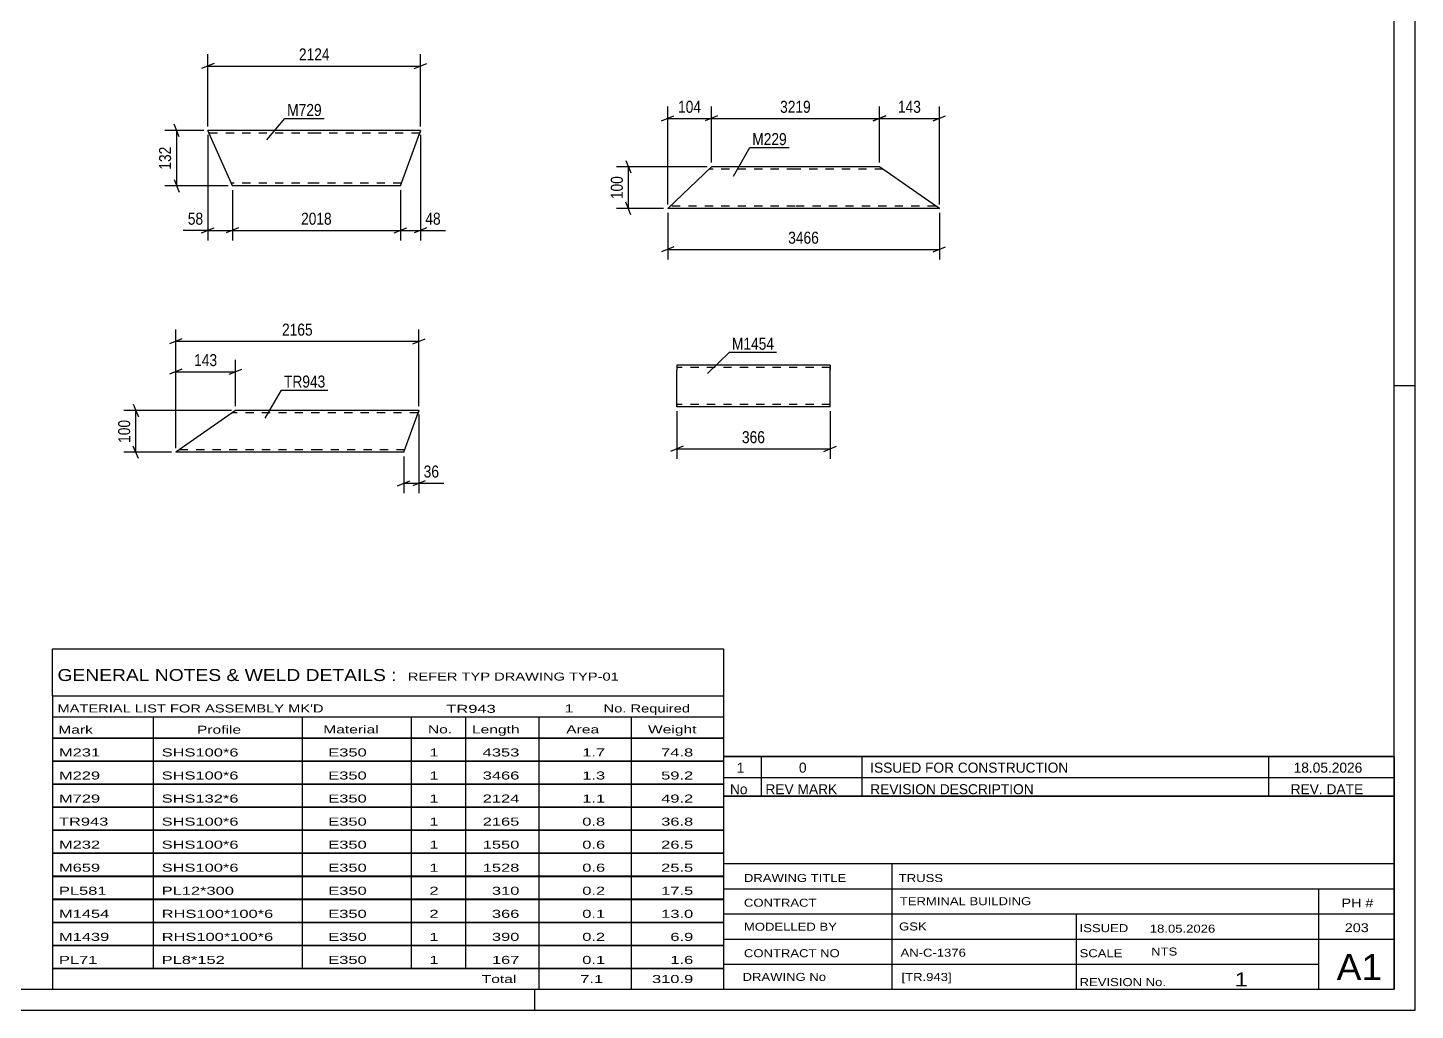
# Model space of a CAD drawing. Header units: millimetres. Extents: x 0 to 594, y 0 to 420.
# Drawn here: x 263.1 to 594, y 0 to 234.4 of the extents above; entities that cross this region are included whole.
import ezdxf

# ---------------------------------------------------------------- set-up
doc = ezdxf.new("R2010")
doc.units = ezdxf.units.MM
doc.linetypes.add('DXK_LINE_DOT2', pattern=[3.9198, 1.9599, -1.9599])
doc.styles.add('Arial Narrow', font='ARIALN.TTF', dxfattribs={"height": 0.2})

# ---------------------------------------------------------------- blocks, each defined once
blk = doc.blocks.new('Unknown-283049540-1163')
at = {"color": 5, "linetype": 'Continuous'}
for p, q in [((594, 0), (594, 420)), ((589, 5), (589, 415)), ((594, 149), (589, 149)), ((5, 5), (589, 5)), ((384, 0), (384, 5)), ((0, 0), (594, 0))]:
    blk.add_line(p, q, dxfattribs=at)
blk = doc.blocks.new('Part-283049540-16086 - 16085')
at = {"color": 2, "linetype": 'Continuous'}
for p, q in [((331.86, 209.91), (306.02, 209.91)), ((311.86, 196.71), (306.02, 209.91)), ((356.76, 209.91), (331.96, 209.91)), ((351.96, 196.71), (356.33, 208.71)), ((356.73, 209.82), (356.33, 208.71)), ((356.76, 209.91), (356.73, 209.82)), ((331.86, 196.71), (311.86, 196.71)), ((351.96, 196.71), (331.96, 196.71))]:
    blk.add_line(p, q, dxfattribs=at)
at = {"color": 7, "linetype": 'DXK_LINE_DOT2'}
for p, q in [((331.86, 209.31), (306.29, 209.31)), ((356.55, 209.31), (331.96, 209.31)), ((356.33, 208.71), (356.64, 209.56)), ((331.86, 197.31), (311.59, 197.31)), ((311.7, 197.06), (311.86, 196.71)), ((352.18, 197.31), (331.96, 197.31)), ((351.99, 196.8), (351.96, 196.71))]:
    blk.add_line(p, q, dxfattribs=at)
blk = doc.blocks.new('Part-283049540-15437 - 15436')
at = {"color": 2, "linetype": 'Continuous'}
for p, q in [((417.85, 153.96), (417.85, 152.76)), ((454.45, 153.96), (417.85, 153.96)), ((417.85, 144.7), (417.85, 152.76)), ((454.45, 153.96), (454.45, 153.87)), ((454.45, 153.87), (454.45, 152.76)), ((454.45, 143.96), (454.45, 152.76)), ((417.85, 144.05), (417.85, 144.7)), ((417.85, 143.96), (417.85, 144.05)), ((454.45, 143.96), (417.85, 143.96))]:
    blk.add_line(p, q, dxfattribs=at)
at = {"color": 7, "linetype": 'DXK_LINE_DOT2'}
for p, q in [((454.45, 153.36), (417.85, 153.36)), ((454.45, 152.76), (454.45, 153.61)), ((417.85, 144.7), (417.85, 144.31)), ((417.85, 144.56), (417.85, 144.61)), ((454.45, 144.56), (417.85, 144.56)), ((417.85, 143.96), (417.85, 143.96)), ((454.45, 144.56), (454.45, 144.61))]:
    blk.add_line(p, q, dxfattribs=at)
blk = doc.blocks.new('Part-283049540-16070 - 16069')
at = {"color": 2, "linetype": 'Continuous'}
for p, q in [((426.11, 201.28), (415.7, 191.28)), ((446.11, 201.28), (426.11, 201.28)), ((466.21, 201.28), (446.21, 201.28)), ((478.78, 192.48), (466.21, 201.28)), ((480.49, 191.28), (478.78, 192.48)), ((446.11, 191.28), (415.7, 191.28)), ((480.49, 191.28), (446.21, 191.28))]:
    blk.add_line(p, q, dxfattribs=at)
at = {"color": 7, "linetype": 'DXK_LINE_DOT2'}
for p, q in [((446.11, 200.68), (425.49, 200.68)), ((467.07, 200.68), (446.21, 200.68)), ((446.11, 191.88), (416.33, 191.88)), ((479.64, 191.88), (446.21, 191.88)), ((479.99, 191.64), (480.49, 191.28))]:
    blk.add_line(p, q, dxfattribs=at)
blk = doc.blocks.new('Part-283049540-16054 - 16053')
at = {"color": 2, "linetype": 'Continuous'}
for p, q in [((312.63, 143.13), (298.35, 133.13)), ((332.63, 143.13), (312.63, 143.13)), ((356.37, 143.13), (332.73, 143.13)), ((356.34, 143.04), (355.94, 141.93)), ((356.37, 143.13), (356.34, 143.04)), ((352.73, 133.13), (355.94, 141.93)), ((332.63, 133.13), (298.35, 133.13)), ((352.73, 133.13), (332.73, 133.13))]:
    blk.add_line(p, q, dxfattribs=at)
at = {"color": 7, "linetype": 'DXK_LINE_DOT2'}
for p, q in [((332.63, 142.53), (311.78, 142.53)), ((356.16, 142.53), (332.73, 142.53)), ((355.94, 141.93), (356.25, 142.77)), ((332.63, 133.73), (299.21, 133.73)), ((352.95, 133.73), (332.73, 133.73)), ((352.77, 133.22), (352.73, 133.13))]:
    blk.add_line(p, q, dxfattribs=at)
blk = doc.blocks.new('StraightDimension-283049540-16405 - 16085')
at = {"color": 7, "linetype": 'Continuous'}
for p, q in [((305.02, 209.91), (295.74, 209.91)), ((299.19, 208.41), (297.99, 211.41)), ((298.59, 196.71), (298.59, 209.91)), ((310.86, 196.71), (295.74, 196.71)), ((297.99, 198.21), (299.19, 195.21))]:
    blk.add_line(p, q, dxfattribs=at)
at = {"color": 0}
blk.add_wipeout([(297.84, 206.65), (293.64, 206.65), (293.64, 199.97), (297.84, 199.97)], dxfattribs=at)
at = {"color": 3, "style": 'Arial Narrow'}
blk.add_text('132', height=2.863, rotation=90.0002, dxfattribs=at).set_placement((297.24, 200.57))
blk = doc.blocks.new('StraightDimension-283049540-16327 - 16085')
at = {"color": 7, "linetype": 'Continuous'}
for p, q in [((307.52, 225.89), (304.52, 224.69)), ((306.02, 210.91), (306.02, 228.14)), ((306.02, 225.29), (356.76, 225.29)), ((355.26, 224.69), (358.26, 225.89)), ((356.76, 210.91), (356.76, 228.14))]:
    blk.add_line(p, q, dxfattribs=at)
at = {"color": 0}
blk.add_wipeout([(335.65, 226.04), (335.65, 230.24), (327.14, 230.24), (327.14, 226.04)], dxfattribs=at)
at = {"color": 3, "style": 'Arial Narrow'}
blk.add_text('2124', height=2.863, dxfattribs=at).set_placement((327.74, 226.64))
blk = doc.blocks.new('StraightDimension-283049540-16338 - 16085')
at = {"color": 7, "linetype": 'Continuous'}
for p, q in [((356.76, 208.91), (356.76, 183.69)), ((351.96, 195.71), (351.96, 183.69)), ((350.46, 185.49), (353.46, 186.69)), ((351.96, 186.09), (356.76, 186.09)), ((358.26, 186.69), (355.26, 185.49))]:
    blk.add_line(p, q, dxfattribs=at)
at = {"color": 0}
blk.add_wipeout([(362.15, 186.84), (362.15, 191.04), (357.29, 191.04), (357.29, 186.84)], dxfattribs=at)
at = {"color": 7, "linetype": 'Continuous'}
blk.add_line((356.76, 186.09), (362.67, 186.09), dxfattribs=at)
blk.add_line((356.76, 186.09), (362.67, 186.09), dxfattribs=at)
at = {"color": 3, "style": 'Arial Narrow'}
blk.add_text('48', height=2.863, dxfattribs=at).set_placement((357.89, 187.44))
blk = doc.blocks.new('StraightDimension-283049540-16339 - 16085')
at = {"color": 7, "linetype": 'Continuous'}
for p, q in [((311.86, 195.71), (311.86, 183.69)), ((351.96, 195.71), (351.96, 183.69)), ((313.36, 186.69), (310.36, 185.49)), ((311.86, 186.09), (351.96, 186.09)), ((350.46, 185.49), (353.46, 186.69))]:
    blk.add_line(p, q, dxfattribs=at)
at = {"color": 0}
blk.add_wipeout([(336.17, 186.84), (336.17, 191.04), (327.65, 191.04), (327.65, 186.84)], dxfattribs=at)
at = {"color": 3, "style": 'Arial Narrow'}
blk.add_text('2018', height=2.863, dxfattribs=at).set_placement((328.25, 187.44))
blk = doc.blocks.new('StraightDimension-283049540-16340 - 16085')
at = {"color": 7, "linetype": 'Continuous'}
for p, q in [((306.02, 208.91), (306.02, 183.69)), ((311.86, 195.71), (311.86, 183.69)), ((304.52, 185.49), (307.52, 186.69)), ((306.02, 186.09), (311.86, 186.09)), ((313.36, 186.69), (310.36, 185.49))]:
    blk.add_line(p, q, dxfattribs=at)
at = {"color": 0}
blk.add_wipeout([(305.5, 186.84), (305.5, 191.04), (300.64, 191.04), (300.64, 186.84)], dxfattribs=at)
at = {"color": 7, "linetype": 'Continuous'}
blk.add_line((306.02, 186.09), (300.12, 186.09), dxfattribs=at)
blk.add_line((306.02, 186.09), (300.12, 186.09), dxfattribs=at)
at = {"color": 3, "style": 'Arial Narrow'}
blk.add_text('58', height=2.863, dxfattribs=at).set_placement((301.24, 187.44))
blk = doc.blocks.new('StraightDimension-283049540-15567 - 15436')
at = {"color": 7, "linetype": 'Continuous'}
for p, q in [((417.85, 142.96), (417.85, 131.56)), ((454.45, 142.96), (454.45, 131.56)), ((419.35, 134.56), (416.35, 133.36)), ((417.85, 133.96), (454.45, 133.96)), ((452.95, 133.36), (455.95, 134.56))]:
    blk.add_line(p, q, dxfattribs=at)
at = {"color": 0}
blk.add_wipeout([(439.5, 134.71), (439.5, 138.91), (432.81, 138.91), (432.81, 134.71)], dxfattribs=at)
at = {"color": 3, "style": 'Arial Narrow'}
blk.add_text('366', height=2.863, dxfattribs=at).set_placement((433.41, 135.31))
blk = doc.blocks.new('StraightDimension-283049540-17853 - 16069')
at = {"color": 7, "linetype": 'Continuous'}
for p, q in [((466.21, 202.28), (466.21, 215.64)), ((480.49, 192.28), (480.49, 215.64)), ((467.71, 213.39), (464.71, 212.19)), ((466.21, 212.79), (480.49, 212.79)), ((478.99, 212.19), (481.99, 213.39))]:
    blk.add_line(p, q, dxfattribs=at)
at = {"color": 0}
blk.add_wipeout([(476.69, 213.54), (476.69, 217.74), (470.01, 217.74), (470.01, 213.54)], dxfattribs=at)
at = {"color": 3, "style": 'Arial Narrow'}
blk.add_text('143', height=2.863, dxfattribs=at).set_placement((470.61, 214.14))
blk = doc.blocks.new('StraightDimension-283049540-17854 - 16069')
at = {"color": 7, "linetype": 'Continuous'}
for p, q in [((426.11, 202.28), (426.11, 215.64)), ((466.21, 202.28), (466.21, 215.64)), ((427.61, 213.39), (424.61, 212.19)), ((426.11, 212.79), (466.21, 212.79)), ((464.71, 212.19), (467.71, 213.39))]:
    blk.add_line(p, q, dxfattribs=at)
at = {"color": 0}
blk.add_wipeout([(450.42, 213.54), (450.42, 217.74), (441.91, 217.74), (441.91, 213.54)], dxfattribs=at)
at = {"color": 3, "style": 'Arial Narrow'}
blk.add_text('3219', height=2.863, dxfattribs=at).set_placement((442.51, 214.14))
blk = doc.blocks.new('StraightDimension-283049540-17938 - 16069')
at = {"color": 7, "linetype": 'Continuous'}
for p, q in [((415.7, 190.28), (415.7, 179.16)), ((480.49, 190.28), (480.49, 179.16)), ((417.2, 182.16), (414.2, 180.96)), ((478.99, 180.96), (481.99, 182.16)), ((415.7, 181.56), (480.49, 181.56))]:
    blk.add_line(p, q, dxfattribs=at)
at = {"color": 0}
blk.add_wipeout([(452.35, 182.31), (452.35, 186.51), (443.84, 186.51), (443.84, 182.31)], dxfattribs=at)
at = {"color": 3, "style": 'Arial Narrow'}
blk.add_text('3466', height=2.863, dxfattribs=at).set_placement((444.44, 182.91))
blk = doc.blocks.new('StraightDimension-283049540-17855 - 16069')
at = {"color": 7, "linetype": 'Continuous'}
for p, q in [((415.7, 192.28), (415.7, 215.64)), ((426.11, 202.28), (426.11, 215.64)), ((414.2, 212.19), (417.2, 213.39)), ((415.7, 212.79), (426.11, 212.79)), ((427.61, 213.39), (424.61, 212.19))]:
    blk.add_line(p, q, dxfattribs=at)
at = {"color": 0}
blk.add_wipeout([(424.25, 213.54), (424.25, 217.74), (417.57, 217.74), (417.57, 213.54)], dxfattribs=at)
at = {"color": 3, "style": 'Arial Narrow'}
blk.add_text('104', height=2.863, dxfattribs=at).set_placement((418.17, 214.14))
blk = doc.blocks.new('StraightDimension-283049540-17953 - 16069')
at = {"color": 7, "linetype": 'Continuous'}
for p, q in [((405.74, 202.78), (406.94, 199.78)), ((425.11, 201.28), (403.49, 201.28)), ((406.34, 191.28), (406.34, 201.28)), ((406.94, 189.78), (405.74, 192.78)), ((414.7, 191.28), (403.49, 191.28))]:
    blk.add_line(p, q, dxfattribs=at)
at = {"color": 0}
blk.add_wipeout([(405.59, 199.63), (401.39, 199.63), (401.39, 192.94), (405.59, 192.94)], dxfattribs=at)
at = {"color": 3, "style": 'Arial Narrow'}
blk.add_text('100', height=2.863, rotation=90.0002, dxfattribs=at).set_placement((404.99, 193.54))
blk = doc.blocks.new('StraightDimension-283049540-17995 - 16053')
at = {"color": 7, "linetype": 'Continuous'}
for p, q in [((298.35, 134.13), (298.35, 162.47)), ((356.37, 144.13), (356.37, 162.47)), ((299.85, 160.22), (296.85, 159.02)), ((298.35, 159.62), (356.37, 159.62)), ((354.87, 159.02), (357.87, 160.22))]:
    blk.add_line(p, q, dxfattribs=at)
at = {"color": 0}
blk.add_wipeout([(331.62, 160.37), (331.62, 164.57), (323.11, 164.57), (323.11, 160.37)], dxfattribs=at)
at = {"color": 3, "style": 'Arial Narrow'}
blk.add_text('2165', height=2.863, dxfattribs=at).set_placement((323.71, 160.97))
blk = doc.blocks.new('StraightDimension-283049540-17971 - 16053')
at = {"color": 7, "linetype": 'Continuous'}
for p, q in [((299.85, 152.95), (296.85, 151.75)), ((298.35, 134.13), (298.35, 155.2)), ((298.35, 152.35), (312.63, 152.35)), ((311.13, 151.75), (314.13, 152.95)), ((312.63, 144.13), (312.63, 155.2))]:
    blk.add_line(p, q, dxfattribs=at)
at = {"color": 0}
blk.add_wipeout([(308.84, 153.1), (308.84, 157.3), (302.15, 157.3), (302.15, 153.1)], dxfattribs=at)
at = {"color": 3, "style": 'Arial Narrow'}
blk.add_text('143', height=2.863, dxfattribs=at).set_placement((302.75, 153.7))
blk = doc.blocks.new('StraightDimension-283049540-18012 - 16053')
at = {"color": 7, "linetype": 'Continuous'}
for p, q in [((356.37, 142.13), (356.37, 123.36)), ((352.73, 132.13), (352.73, 123.36)), ((351.23, 125.16), (354.23, 126.36)), ((352.73, 125.76), (356.37, 125.76)), ((357.87, 126.36), (354.87, 125.16))]:
    blk.add_line(p, q, dxfattribs=at)
at = {"color": 0}
blk.add_wipeout([(361.75, 126.51), (361.75, 130.71), (356.9, 130.71), (356.9, 126.51)], dxfattribs=at)
at = {"color": 7, "linetype": 'Continuous'}
blk.add_line((356.37, 125.76), (362.28, 125.76), dxfattribs=at)
blk.add_line((356.37, 125.76), (362.28, 125.76), dxfattribs=at)
at = {"color": 3, "style": 'Arial Narrow'}
blk.add_text('36', height=2.863, dxfattribs=at).set_placement((357.5, 127.11))
blk = doc.blocks.new('StraightDimension-283049540-18049 - 16053')
at = {"color": 7, "linetype": 'Continuous'}
for p, q in [((311.63, 143.13), (285.99, 143.13)), ((288.24, 144.63), (289.44, 141.63)), ((288.84, 133.13), (288.84, 143.13)), ((297.35, 133.13), (285.99, 133.13)), ((289.44, 131.63), (288.24, 134.63))]:
    blk.add_line(p, q, dxfattribs=at)
at = {"color": 0}
blk.add_wipeout([(288.09, 141.47), (283.89, 141.47), (283.89, 134.78), (288.09, 134.78)], dxfattribs=at)
at = {"color": 3, "style": 'Arial Narrow'}
blk.add_text('100', height=2.863, rotation=90.0002, dxfattribs=at).set_placement((287.49, 135.38))
blk = doc.blocks.new('Unknown-283049540-18142')
at = {"color": 7, "linetype": 'Continuous'}
for p, q in [((429, 51.05), (429, 5)), ((429, 51.05), (589, 51.05)), ((589, 51), (589, 5)), ((429, 35), (589, 35)), ((469.14, 35), (469.14, 5)), ((429, 29), (589, 29)), ((571, 5.05), (571, 29.05)), ((429, 23), (589, 23)), ((513.14, 23), (513.14, 5)), ((429, 17), (589, 17)), ((429, 11), (571, 11)), ((429, 5), (589, 5))]:
    blk.add_line(p, q, dxfattribs=at)
at = {"color": 7, "style": 'Arial Narrow'}
for s, height, width, p in [('DRAWING TITLE', 1.9089, 1.425378, (433.88, 30.61)), ('TRUSS', 1.909, 1.425378, (470.81, 30.59)), ('CONTRACT', 1.909, 1.425378, (433.88, 24.71)), ('TERMINAL BUILDING', 1.9089, 1.425378, (471.06, 25.07)), ('MODELLED BY', 1.9089, 1.425378, (433.88, 18.98)), ('GSK', 1.909, 1.425378, (470.88, 19.04)), ('ISSUED', 1.909, 1.425378, (513.94, 18.64)), ('18.05.2026', 1.909, 1.425378, (530.69, 18.52)), ('CONTRACT NO', 1.9089, 1.425378, (433.88, 12.66)), ('AN-C-1376', 1.909, 1.425378, (471.23, 12.78)), ('SCALE', 1.909, 1.425378, (513.94, 12.65)), ('A1', 6.204, 1.25, (575.24, 7.2)), ('DRAWING No', 1.909, 1.425378, (433.56, 7)), ('[TR.943]', 1.909, 1.425378, (471.46, 6.99)), ('REVISION No.', 1.9089, 1.425378, (513.94, 5.77)), ('1', 3.34, 1.5, (550.91, 5.68))]:
    blk.add_text(s, height=height, dxfattribs=dict(at, width=width)).set_placement(p)
at = {"color": 7, "linetype": 'Continuous', "style": 'Arial Narrow'}
for s, height, width, p in [('PH #', 2.1, 1.42538, (576.4, 24.55)), ('203', 2.1, 1.42538, (577.19, 18.65)), ('NTS', 1.909, 1.425378, (531, 13.05))]:
    blk.add_text(s, height=height, dxfattribs=dict(at, width=width)).set_placement(p)
blk = doc.blocks.new('Unknown-283049540-18143')
at = {"color": 7, "linetype": 'Continuous'}
for p, q in [((429, 60.55), (589, 60.55)), ((589, 60.55), (429, 60.55)), ((429, 60.55), (429, 55.55)), ((438, 60.55), (438, 55.55)), ((462, 60.55), (462, 55.55)), ((559, 60.55), (559, 55.55)), ((589, 60.55), (589, 55.55)), ((429, 55.55), (589, 55.55)), ((429, 55.55), (429, 51.05)), ((429, 55.55), (589, 55.55)), ((438, 55.55), (438, 51.05)), ((462, 55.55), (462, 51.05)), ((559, 55.55), (559, 51.05)), ((589, 55.55), (589, 51.05)), ((589, 51.05), (429, 51.05))]:
    blk.add_line(p, q, dxfattribs=at)
at = {"color": 7, "linetype": 'Continuous', "style": 'Arial Narrow'}
for s, height, width, p in [('1', 2.39, 1.196471, (432.16, 56.7)), ('0', 2.39, 1.196471, (447, 56.7)), ('ISSUED FOR CONSTRUCTION', 2.3861, 1.196471, (464, 56.7)), ('18.05.2026', 2.386, 1.196471, (565, 56.7)), ('No', 2.386, 1.2, (430.54, 51.55)), ('REV MARK', 2.386, 1.2, (439, 51.55)), ('REVISION DESCRIPTION', 2.3861, 1.2, (464, 51.55)), ('REV. DATE', 2.386, 1.2, (564.28, 51.55))]:
    blk.add_text(s, height=height, dxfattribs=dict(at, width=width)).set_placement(p)
blk = doc.blocks.new('Unknown-283049540-18144')
at = {"color": 7, "linetype": 'Continuous'}
for p, q in [((269, 86.25), (429, 86.25)), ((269, 75), (269, 86.25)), ((429, 86.25), (429, 75)), ((269, 75), (429, 75)), ((269, 75), (269, 70)), ((429, 75), (429, 70)), ((269, 70), (429, 70)), ((269, 70), (269, 65)), ((293, 70), (293, 65)), ((328.5, 70), (328.5, 65)), ((354.5, 70), (354.5, 65)), ((367.5, 70), (367.5, 65)), ((385, 70), (385, 65)), ((407, 70), (407, 65)), ((429, 70), (429, 65)), ((269, 65), (429, 65)), ((269, 64.95), (269, 59.55)), ((269, 64.95), (429, 64.95)), ((293, 65), (293, 59.5)), ((328.5, 65), (328.5, 59.5)), ((354.5, 65), (354.5, 59.5)), ((367.5, 65), (367.5, 59.5)), ((385, 65), (385, 59.5)), ((407, 65), (407, 59.5)), ((429, 64.95), (429, 59.55)), ((269, 59.55), (429, 59.55)), ((269, 59.45), (269, 54.05)), ((269, 59.45), (429, 59.45)), ((293, 59.5), (293, 54)), ((328.5, 59.5), (328.5, 54)), ((354.5, 59.5), (354.5, 54)), ((367.5, 59.5), (367.5, 54)), ((385, 59.5), (385, 54)), ((407, 59.5), (407, 54)), ((429, 59.45), (429, 54.05)), ((269, 54.05), (429, 54.05)), ((269, 53.95), (269, 48.55)), ((269, 53.95), (429, 53.95)), ((293, 54), (293, 48.5)), ((328.5, 54), (328.5, 48.5)), ((354.5, 54), (354.5, 48.5)), ((367.5, 54), (367.5, 48.5)), ((385, 54), (385, 48.5)), ((407, 54), (407, 48.5)), ((429, 53.95), (429, 48.55)), ((269, 48.55), (429, 48.55)), ((269, 48.45), (269, 43.05)), ((269, 48.45), (429, 48.45)), ((293, 48.5), (293, 43)), ((328.5, 48.5), (328.5, 43)), ((354.5, 48.5), (354.5, 43)), ((367.5, 48.5), (367.5, 43)), ((385, 48.5), (385, 43)), ((407, 48.5), (407, 43)), ((429, 48.45), (429, 43.05)), ((269, 43.05), (429, 43.05)), ((269, 42.95), (269, 37.55)), ((269, 42.95), (429, 42.95)), ((293, 43), (293, 37.5)), ((328.5, 43), (328.5, 37.5)), ((354.5, 43), (354.5, 37.5)), ((367.5, 43), (367.5, 37.5)), ((385, 43), (385, 37.5)), ((407, 43), (407, 37.5)), ((429, 42.95), (429, 37.55)), ((269, 37.55), (429, 37.55)), ((269, 37.45), (269, 32.05)), ((269, 37.45), (429, 37.45)), ((293, 37.5), (293, 32)), ((328.5, 37.5), (328.5, 32)), ((354.5, 37.5), (354.5, 32)), ((367.5, 37.5), (367.5, 32)), ((385, 37.5), (385, 32)), ((407, 37.5), (407, 32)), ((429, 37.45), (429, 32.05)), ((269, 32.05), (429, 32.05)), ((269, 31.95), (269, 26.55)), ((269, 31.95), (429, 31.95)), ((293, 32), (293, 26.5)), ((328.5, 32), (328.5, 26.5)), ((354.5, 32), (354.5, 26.5)), ((367.5, 32), (367.5, 26.5)), ((385, 32), (385, 26.5)), ((407, 32), (407, 26.5)), ((429, 31.95), (429, 26.55)), ((269, 26.55), (429, 26.55)), ((293, 26.5), (293, 21)), ((328.5, 26.5), (328.5, 21)), ((354.5, 26.5), (354.5, 21)), ((367.5, 26.5), (367.5, 21)), ((385, 26.5), (385, 21)), ((407, 26.5), (407, 21)), ((269, 26.45), (269, 21.05)), ((269, 26.45), (429, 26.45)), ((429, 26.45), (429, 21.05)), ((269, 21.05), (429, 21.05)), ((269, 20.95), (269, 15.55)), ((269, 20.95), (429, 20.95)), ((293, 21), (293, 15.5)), ((328.5, 21), (328.5, 15.5)), ((354.5, 21), (354.5, 15.5)), ((367.5, 21), (367.5, 15.5)), ((385, 21), (385, 15.5)), ((407, 21), (407, 15.5)), ((429, 20.95), (429, 15.55)), ((269, 15.55), (429, 15.55)), ((269, 15.45), (269, 10.05)), ((269, 15.45), (429, 15.45)), ((293, 15.5), (293, 10)), ((328.5, 15.5), (328.5, 10)), ((354.5, 15.5), (354.5, 10)), ((367.5, 15.5), (367.5, 10)), ((385, 15.5), (385, 10)), ((407, 15.5), (407, 10)), ((429, 15.45), (429, 10.05)), ((269, 10.05), (429, 10.05)), ((269, 10), (429, 10)), ((269, 10), (269, 5)), ((385, 10), (385, 5)), ((407, 10), (407, 5)), ((429, 10), (429, 5)), ((269, 5), (429, 5))]:
    blk.add_line(p, q, dxfattribs=at)
at = {"color": 7, "style": 'Arial Narrow'}
for s, height, width, p in [('GENERAL NOTES & WELD DETAILS :', 2.8633, 1.4, (270.15, 78.56)), ('REFER TYP DRAWING TYP-01', 1.9089, 1.6, (353.7, 78.66)), ("MATERIAL LIST FOR ASSEMBLY MK'D", 1.9089, 1.6, (270.15, 71.06)), ('TR943', 1.909, 1.794707, (362.9, 70.97)), ('1', 1.91, 1.794707, (391.08, 71.06)), ('No. Required', 1.9089, 1.6, (400.41, 71.06)), ('Mark', 1.909, 1.7, (270.34, 66)), ('Profile', 1.909, 1.7, (303.41, 66)), ('Material', 1.909, 1.7, (333.54, 66.06)), ('No.', 1.909, 1.7, (358.5, 66.06)), ('Length', 1.909, 1.7, (369, 66.06)), ('Area', 1.909, 1.7, (391.5, 66.06)), ('Weight', 1.909, 1.7, (411, 66.06))]:
    blk.add_text(s, height=height, dxfattribs=dict(at, width=width)).set_placement(p)
at = {"color": 7, "linetype": 'Continuous', "style": 'Arial Narrow'}
for s, height, width, p in [('M231', 1.909, 1.794707, (270.5, 60.56)), ('SHS100*6', 1.909, 1.794707, (295, 60.56)), ('E350', 1.909, 1.794707, (334.74, 60.56)), ('1', 1.91, 1.794707, (358.86, 60.56)), ('4353', 1.909, 1.794707, (371.58, 60.56)), ('1.7', 1.909, 1.794707, (395.32, 60.56)), ('74.8', 1.909, 1.794707, (414.14, 60.56)), ('M229', 1.909, 1.794707, (270.5, 55.06)), ('SHS100*6', 1.909, 1.794707, (295, 55.06)), ('E350', 1.909, 1.794707, (334.74, 55.06)), ('1', 1.91, 1.794707, (358.86, 55.06)), ('3466', 1.909, 1.794707, (371.58, 55.06)), ('1.3', 1.909, 1.794707, (395.32, 55.06)), ('59.2', 1.909, 1.794707, (414.14, 55.06)), ('M729', 1.909, 1.794707, (270.5, 49.56)), ('SHS132*6', 1.909, 1.794707, (295, 49.56)), ('E350', 1.909, 1.794707, (334.74, 49.56)), ('1', 1.91, 1.794707, (358.86, 49.56)), ('2124', 1.909, 1.794707, (371.58, 49.56)), ('1.1', 1.909, 1.794707, (395.32, 49.56)), ('49.2', 1.909, 1.794707, (414.14, 49.56)), ('TR943', 1.909, 1.794707, (270.5, 44.06)), ('SHS100*6', 1.909, 1.794707, (295, 44.06)), ('E350', 1.909, 1.794707, (334.74, 44.06)), ('1', 1.91, 1.794707, (358.86, 44.06)), ('2165', 1.909, 1.794707, (371.58, 44.06)), ('0.8', 1.909, 1.794707, (395.32, 44.06)), ('36.8', 1.909, 1.794707, (414.14, 44.06)), ('M232', 1.909, 1.794707, (270.5, 38.56)), ('SHS100*6', 1.909, 1.794707, (295, 38.56)), ('E350', 1.909, 1.794707, (334.74, 38.56)), ('1', 1.91, 1.794707, (358.86, 38.56)), ('1550', 1.909, 1.794707, (371.58, 38.56)), ('0.6', 1.909, 1.794707, (395.32, 38.56)), ('26.5', 1.909, 1.794707, (414.14, 38.56)), ('M659', 1.909, 1.794707, (270.5, 33.06)), ('SHS100*6', 1.909, 1.794707, (295, 33.06)), ('E350', 1.909, 1.794707, (334.74, 33.06)), ('1', 1.91, 1.794707, (358.86, 33.06)), ('1528', 1.909, 1.794707, (371.58, 33.06)), ('0.6', 1.909, 1.794707, (395.32, 33.06)), ('25.5', 1.909, 1.794707, (414.14, 33.06)), ('PL581', 1.909, 1.794707, (270.5, 27.56)), ('PL12*300', 1.909, 1.794707, (295, 27.56)), ('E350', 1.909, 1.794707, (334.74, 27.56)), ('2', 1.91, 1.794707, (358.86, 27.56)), ('310', 1.909, 1.794707, (373.77, 27.56)), ('0.2', 1.909, 1.794707, (395.32, 27.56)), ('17.5', 1.909, 1.794707, (414.14, 27.56)), ('M1454', 1.909, 1.794707, (270.5, 22.06)), ('RHS100*100*6', 1.9089, 1.794707, (295, 22.06)), ('E350', 1.909, 1.794707, (334.74, 22.06)), ('2', 1.91, 1.794707, (358.86, 22.06)), ('366', 1.909, 1.794707, (373.77, 22.06)), ('0.1', 1.909, 1.794707, (395.32, 22.06)), ('13.0', 1.909, 1.794707, (414.14, 22.06)), ('M1439', 1.909, 1.794707, (270.5, 16.56)), ('RHS100*100*6', 1.9089, 1.794707, (295, 16.56)), ('E350', 1.909, 1.794707, (334.74, 16.56)), ('1', 1.91, 1.794707, (358.86, 16.56)), ('390', 1.909, 1.794707, (373.77, 16.56)), ('0.2', 1.909, 1.794707, (395.32, 16.56)), ('6.9', 1.909, 1.794707, (416.33, 16.56)), ('PL71', 1.909, 1.794707, (270.5, 11.06)), ('PL8*152', 1.909, 1.794707, (295, 11.06)), ('E350', 1.909, 1.794707, (334.74, 11.06)), ('1', 1.91, 1.794707, (358.86, 11.06)), ('167', 1.909, 1.794707, (373.77, 11.06)), ('0.1', 1.909, 1.794707, (395.32, 11.06)), ('1.6', 1.909, 1.794707, (416.33, 11.06)), ('Total', 1.909, 1.7, (371.33, 6.5)), ('7.1', 1.909, 1.794707, (394.83, 6.5)), ('310.9', 1.909, 1.794707, (411.96, 6.5))]:
    blk.add_text(s, height=height, dxfattribs=dict(at, width=width)).set_placement(p)
blk = doc.blocks.new('Mark-283049540-16398 - 16085')
at = {"color": 0}
blk.add_wipeout([(333.17, 213.38), (333.17, 216.38), (324.95, 216.38), (324.95, 213.38)], dxfattribs=at)
blk.add_wipeout([(333.17, 213.38), (333.17, 216.38), (324.95, 216.38), (324.95, 213.38)], dxfattribs=at)
at = {"color": 30, "linetype": 'Continuous'}
for p, q in [((320.07, 207.65), (324.35, 212.78)), ((324.35, 212.78), (333.77, 212.78))]:
    blk.add_line(p, q, dxfattribs=at)
at = {"color": 3, "style": 'Arial Narrow'}
blk.add_text('M729', height=2.863, dxfattribs=at).set_placement((324.95, 213.38))
blk = doc.blocks.new('Mark-283049540-15640 - 15436')
at = {"color": 0}
blk.add_wipeout([(441.08, 157.61), (441.08, 160.61), (431.02, 160.61), (431.02, 157.61)], dxfattribs=at)
blk.add_wipeout([(441.08, 157.61), (441.08, 160.61), (431.02, 160.61), (431.02, 157.61)], dxfattribs=at)
at = {"color": 30, "linetype": 'Continuous'}
for p, q in [((425.2, 151.93), (430.42, 157.01)), ((430.42, 157.01), (441.68, 157.01))]:
    blk.add_line(p, q, dxfattribs=at)
at = {"color": 3, "style": 'Arial Narrow'}
blk.add_text('M1454', height=2.863, dxfattribs=at).set_placement((431.02, 157.61))
blk = doc.blocks.new('Mark-283049540-17928 - 16069')
at = {"color": 0}
blk.add_wipeout([(444.1, 206.43), (444.1, 209.43), (435.87, 209.43), (435.87, 206.43)], dxfattribs=at)
blk.add_wipeout([(444.1, 206.43), (444.1, 209.43), (435.87, 209.43), (435.87, 206.43)], dxfattribs=at)
at = {"color": 30, "linetype": 'Continuous'}
for p, q in [((431.36, 199.01), (435.27, 205.83)), ((435.27, 205.83), (444.7, 205.83))]:
    blk.add_line(p, q, dxfattribs=at)
at = {"color": 3, "style": 'Arial Narrow'}
blk.add_text('M229', height=2.863, dxfattribs=at).set_placement((435.87, 206.43))
blk = doc.blocks.new('Mark-283049540-18036 - 16053')
at = {"color": 0}
blk.add_wipeout([(334.05, 148.58), (334.05, 151.58), (324.18, 151.58), (324.18, 148.58)], dxfattribs=at)
blk.add_wipeout([(334.05, 148.58), (334.05, 151.58), (324.18, 151.58), (324.18, 148.58)], dxfattribs=at)
at = {"color": 30, "linetype": 'Continuous'}
for p, q in [((319.66, 141.29), (323.58, 147.98)), ((323.58, 147.98), (334.65, 147.98))]:
    blk.add_line(p, q, dxfattribs=at)
at = {"color": 3, "style": 'Arial Narrow'}
blk.add_text('TR943', height=2.863, dxfattribs=at).set_placement((324.18, 148.58))

msp = doc.modelspace()

# ---------------------------------------------------------------- block references
for name in ['Unknown-283049540-1163', 'Part-283049540-16086 - 16085', 'Part-283049540-16070 - 16069', 'Part-283049540-15437 - 15436', 'Part-283049540-16054 - 16053', 'Unknown-283049540-18144', 'Unknown-283049540-18143', 'Unknown-283049540-18142']:
    msp.add_blockref(name, (0, 0))

# ---------------------------------------------------------------- next in the draw order: block references
for name in ['StraightDimension-283049540-17853 - 16069', 'StraightDimension-283049540-16405 - 16085', 'StraightDimension-283049540-16338 - 16085', 'StraightDimension-283049540-17938 - 16069', 'StraightDimension-283049540-17995 - 16053', 'Mark-283049540-15640 - 15436', 'StraightDimension-283049540-15567 - 15436']:
    msp.add_blockref(name, (0, 0))

# ---------------------------------------------------------------- next in the draw order: block references
for name in ['StraightDimension-283049540-16327 - 16085', 'StraightDimension-283049540-17854 - 16069', 'StraightDimension-283049540-16339 - 16085', 'StraightDimension-283049540-17971 - 16053', 'Mark-283049540-18036 - 16053', 'StraightDimension-283049540-18012 - 16053']:
    msp.add_blockref(name, (0, 0))

# ---------------------------------------------------------------- next in the draw order: block references
for name in ['Mark-283049540-16398 - 16085', 'StraightDimension-283049540-17855 - 16069', 'StraightDimension-283049540-16340 - 16085', 'Mark-283049540-17928 - 16069', 'StraightDimension-283049540-18049 - 16053']:
    msp.add_blockref(name, (0, 0))

# ---------------------------------------------------------------- next in the draw order: block references
msp.add_blockref('StraightDimension-283049540-17953 - 16069', (0, 0))

doc.saveas('drawing.dxf')
